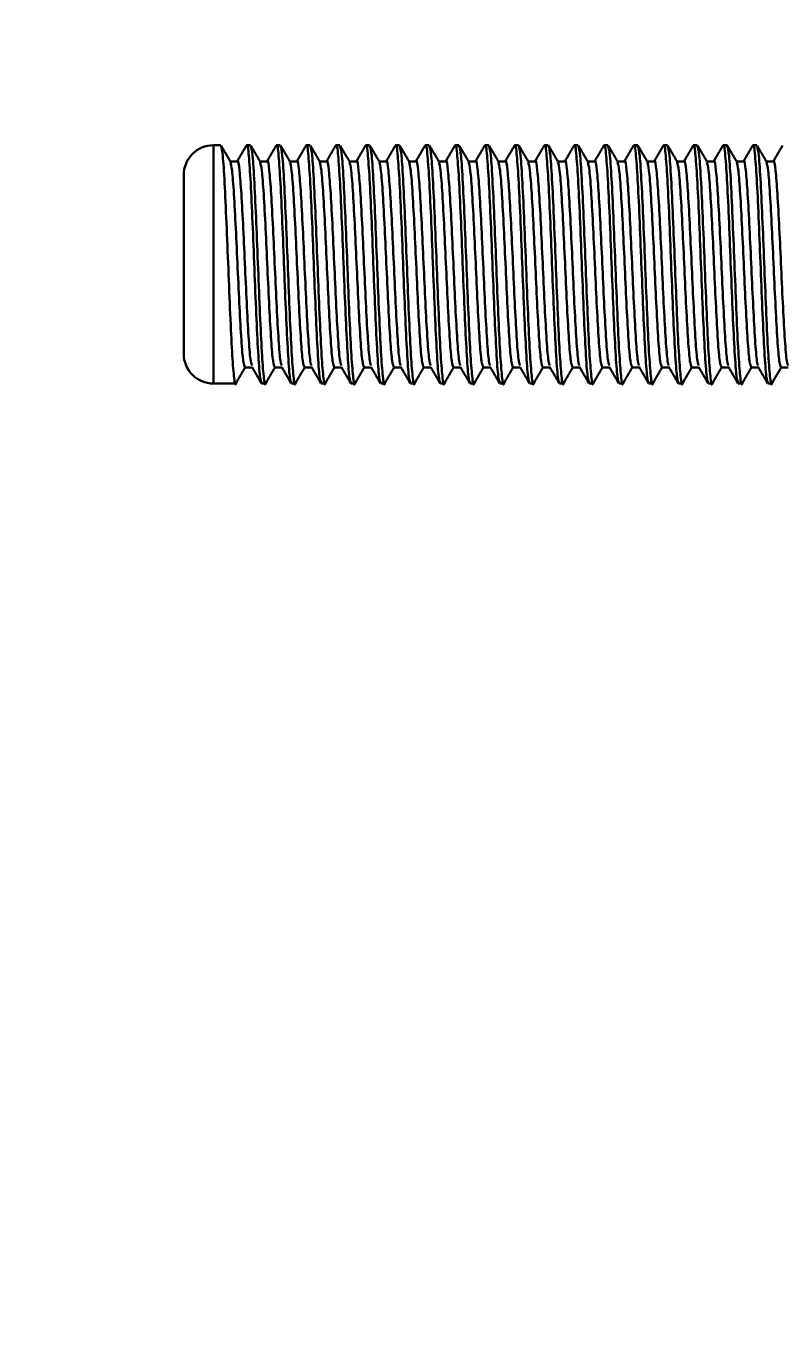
# Model space of a CAD drawing. Header units: millimetres. Extents: x -473 to 6267, y 319 to 3284.
# Drawn here: x 430.68 to 443.37, y 2684.91 to 2706.98 of the extents above; entities that cross this region are included whole.
import ezdxf
from ezdxf import colors
from ezdxf.entities.mleader import LeaderData, LeaderLine
from ezdxf.math import Vec2, Vec3

# ---------------------------------------------------------------- set-up
doc = ezdxf.new("R2010")
doc.units = ezdxf.units.MM
doc.layers.add('3mm', color=7, linetype='Continuous', lineweight=30)

msp = doc.modelspace()

# ---------------------------------------------------------------- linework, layer by layer
at = {"layer": '3mm', "lineweight": 30}
for p, q in [((433.94, 2704.983), (433.818, 2704.983)), ((433.818, 2704.983), (433.818, 2700.983)), ((434.44, 2704.983), (434.377, 2704.983)), ((434.94, 2704.983), (434.877, 2704.983)), ((435.44, 2704.983), (435.377, 2704.983)), ((435.94, 2704.983), (435.877, 2704.983)), ((436.44, 2704.983), (436.377, 2704.983)), ((436.94, 2704.983), (436.877, 2704.983)), ((437.44, 2704.983), (437.377, 2704.983)), ((437.94, 2704.983), (437.877, 2704.983)), ((438.44, 2704.983), (438.377, 2704.983)), ((438.94, 2704.983), (438.877, 2704.983)), ((439.44, 2704.983), (439.377, 2704.983)), ((439.94, 2704.983), (439.877, 2704.983)), ((440.44, 2704.983), (440.377, 2704.983)), ((440.94, 2704.983), (440.877, 2704.983)), ((441.44, 2704.983), (441.377, 2704.983)), ((441.94, 2704.983), (441.877, 2704.983)), ((442.44, 2704.983), (442.377, 2704.983)), ((442.94, 2704.983), (442.877, 2704.983)), ((434.221, 2704.712), (434.099, 2704.712)), ((434.721, 2704.712), (434.599, 2704.712)), ((435.221, 2704.712), (435.099, 2704.712)), ((435.721, 2704.712), (435.599, 2704.712)), ((436.221, 2704.712), (436.099, 2704.712)), ((436.721, 2704.712), (436.599, 2704.712)), ((437.221, 2704.712), (437.099, 2704.712)), ((437.721, 2704.712), (437.599, 2704.712)), ((438.221, 2704.712), (438.099, 2704.712)), ((438.721, 2704.712), (438.599, 2704.712)), ((439.221, 2704.712), (439.099, 2704.712)), ((439.721, 2704.712), (439.599, 2704.712)), ((440.221, 2704.712), (440.099, 2704.712)), ((440.721, 2704.712), (440.599, 2704.712)), ((441.221, 2704.712), (441.099, 2704.712)), ((441.721, 2704.712), (441.599, 2704.712)), ((442.221, 2704.712), (442.099, 2704.712)), ((442.721, 2704.712), (442.599, 2704.712)), ((443.221, 2704.712), (443.099, 2704.712)), ((433.318, 2702.93), (433.318, 2704.483)), ((433.318, 2701.483), (433.318, 2702.93)), ((434.346, 2701.254), (434.468, 2701.254)), ((434.846, 2701.254), (434.968, 2701.254)), ((435.346, 2701.254), (435.468, 2701.254)), ((435.846, 2701.254), (435.968, 2701.254)), ((436.346, 2701.254), (436.468, 2701.254)), ((436.846, 2701.254), (436.968, 2701.254)), ((437.346, 2701.254), (437.468, 2701.254)), ((437.846, 2701.254), (437.968, 2701.254)), ((438.346, 2701.254), (438.468, 2701.254)), ((438.846, 2701.254), (438.968, 2701.254)), ((439.346, 2701.254), (439.468, 2701.254)), ((439.846, 2701.254), (439.968, 2701.254)), ((440.346, 2701.254), (440.468, 2701.254)), ((440.846, 2701.254), (440.968, 2701.254)), ((441.346, 2701.254), (441.468, 2701.254)), ((441.846, 2701.254), (441.968, 2701.254)), ((442.346, 2701.254), (442.468, 2701.254)), ((442.846, 2701.254), (442.968, 2701.254)), ((443.346, 2701.254), (443.468, 2701.254)), ((433.818, 2700.983), (434.19, 2700.983)), ((434.627, 2700.983), (434.69, 2700.983)), ((435.127, 2700.983), (435.19, 2700.983)), ((435.627, 2700.983), (435.69, 2700.983)), ((436.127, 2700.983), (436.19, 2700.983)), ((436.627, 2700.983), (436.69, 2700.983)), ((437.127, 2700.983), (437.19, 2700.983)), ((437.627, 2700.983), (437.69, 2700.983)), ((438.127, 2700.983), (438.19, 2700.983)), ((438.627, 2700.983), (438.69, 2700.983)), ((439.127, 2700.983), (439.19, 2700.983)), ((439.627, 2700.983), (439.69, 2700.983)), ((440.127, 2700.983), (440.19, 2700.983)), ((440.627, 2700.983), (440.69, 2700.983)), ((441.127, 2700.983), (441.19, 2700.983)), ((441.627, 2700.983), (441.69, 2700.983)), ((442.127, 2700.983), (442.19, 2700.983)), ((442.627, 2700.983), (442.69, 2700.983)), ((443.127, 2700.983), (443.19, 2700.983))]:
    msp.add_line(p, q, dxfattribs=at)
for centre, start, end in [((433.818, 2704.483), 90, 180), ((433.818, 2701.483), 180, 270)]:
    msp.add_arc(centre, 0.5, start, end, dxfattribs=at)
for points, knots in [([(434.102, 2704.708), (434.076, 2704.753), (434.023, 2704.843), (433.971, 2704.934), (433.945, 2704.979)], [0, 0, 0, 0, 0.499935, 1, 1, 1, 1]), ([(433.945, 2704.968), (433.955, 2704.931), (433.975, 2704.854), (434.005, 2704.377), (434.036, 2703.702), (434.068, 2702.909), (434.099, 2702.132), (434.13, 2701.476), (434.161, 2701.081), (434.183, 2700.925), (434.194, 2700.993), (434.195, 2700.998)], [0, 0, 0, 0, 0.1153499, 0.2403499, 0.3653499, 0.4903499, 0.6153499, 0.7403499, 0.8653499, 0.9903499, 1, 1, 1, 1]), ([(434.372, 2704.979), (434.346, 2704.934), (434.294, 2704.843), (434.241, 2704.753), (434.215, 2704.707)], [0, 0, 0, 0, 0.500068, 1, 1, 1, 1]), ([(434.377, 2704.971), (434.378, 2704.975), (434.39, 2705.024), (434.411, 2704.83), (434.443, 2704.387), (434.474, 2703.699), (434.505, 2702.911), (434.536, 2702.129), (434.568, 2701.486), (434.598, 2701.057), (434.618, 2701.015), (434.627, 2700.996)], [0, 0, 0, 0, 0.011247, 0.136247, 0.261247, 0.386247, 0.511247, 0.636247, 0.761247, 0.886247, 1, 1, 1, 1]), ([(434.602, 2704.708), (434.576, 2704.753), (434.523, 2704.843), (434.471, 2704.934), (434.445, 2704.979)], [0, 0, 0, 0, 0.499935, 1, 1, 1, 1]), ([(434.445, 2704.968), (434.455, 2704.931), (434.475, 2704.854), (434.505, 2704.377), (434.536, 2703.702), (434.568, 2702.909), (434.599, 2702.132), (434.63, 2701.476), (434.661, 2701.081), (434.683, 2700.925), (434.694, 2700.993), (434.695, 2700.998)], [0, 0, 0, 0, 0.1153499, 0.2403499, 0.3653499, 0.4903499, 0.6153499, 0.7403499, 0.8653499, 0.9903499, 1, 1, 1, 1]), ([(434.872, 2704.979), (434.846, 2704.934), (434.794, 2704.843), (434.741, 2704.753), (434.715, 2704.707)], [0, 0, 0, 0, 0.500068, 1, 1, 1, 1]), ([(434.877, 2704.971), (434.878, 2704.975), (434.89, 2705.024), (434.911, 2704.83), (434.943, 2704.387), (434.974, 2703.699), (435.005, 2702.911), (435.036, 2702.129), (435.068, 2701.486), (435.098, 2701.057), (435.118, 2701.015), (435.127, 2700.996)], [0, 0, 0, 0, 0.011247, 0.136247, 0.261247, 0.386247, 0.511247, 0.636247, 0.761247, 0.886247, 1, 1, 1, 1]), ([(435.102, 2704.708), (435.076, 2704.753), (435.023, 2704.843), (434.971, 2704.934), (434.945, 2704.979)], [0, 0, 0, 0, 0.499935, 1, 1, 1, 1]), ([(434.945, 2704.968), (434.955, 2704.931), (434.975, 2704.854), (435.005, 2704.377), (435.036, 2703.702), (435.068, 2702.909), (435.099, 2702.132), (435.13, 2701.476), (435.161, 2701.081), (435.183, 2700.925), (435.194, 2700.993), (435.195, 2700.998)], [0, 0, 0, 0, 0.11535, 0.24035, 0.36535, 0.49035, 0.61535, 0.74035, 0.86535, 0.99035, 1, 1, 1, 1]), ([(435.372, 2704.979), (435.346, 2704.934), (435.294, 2704.843), (435.241, 2704.753), (435.215, 2704.707)], [0, 0, 0, 0, 0.500068, 1, 1, 1, 1]), ([(435.377, 2704.971), (435.378, 2704.975), (435.39, 2705.024), (435.411, 2704.83), (435.443, 2704.387), (435.474, 2703.699), (435.505, 2702.911), (435.536, 2702.129), (435.568, 2701.486), (435.598, 2701.057), (435.618, 2701.015), (435.627, 2700.996)], [0, 0, 0, 0, 0.011247, 0.136247, 0.261247, 0.386247, 0.511247, 0.636247, 0.761247, 0.886247, 1, 1, 1, 1]), ([(435.602, 2704.708), (435.576, 2704.753), (435.523, 2704.843), (435.471, 2704.934), (435.445, 2704.979)], [0, 0, 0, 0, 0.499935, 1, 1, 1, 1]), ([(435.445, 2704.968), (435.455, 2704.931), (435.475, 2704.854), (435.505, 2704.377), (435.536, 2703.702), (435.568, 2702.909), (435.599, 2702.132), (435.63, 2701.476), (435.661, 2701.081), (435.683, 2700.925), (435.694, 2700.993), (435.695, 2700.998)], [0, 0, 0, 0, 0.11535, 0.24035, 0.36535, 0.49035, 0.61535, 0.74035, 0.86535, 0.99035, 1, 1, 1, 1]), ([(435.872, 2704.979), (435.846, 2704.934), (435.794, 2704.843), (435.741, 2704.753), (435.715, 2704.707)], [0, 0, 0, 0, 0.500068, 1, 1, 1, 1]), ([(435.877, 2704.971), (435.878, 2704.975), (435.89, 2705.024), (435.911, 2704.83), (435.943, 2704.387), (435.974, 2703.699), (436.005, 2702.911), (436.036, 2702.129), (436.068, 2701.486), (436.098, 2701.057), (436.118, 2701.015), (436.127, 2700.996)], [0, 0, 0, 0, 0.011247, 0.136247, 0.261247, 0.386247, 0.511247, 0.636247, 0.761247, 0.886247, 1, 1, 1, 1]), ([(436.102, 2704.708), (436.076, 2704.753), (436.023, 2704.843), (435.971, 2704.934), (435.945, 2704.979)], [0, 0, 0, 0, 0.499935, 1, 1, 1, 1]), ([(435.945, 2704.968), (435.955, 2704.931), (435.975, 2704.854), (436.005, 2704.377), (436.036, 2703.702), (436.068, 2702.909), (436.099, 2702.132), (436.13, 2701.476), (436.161, 2701.081), (436.183, 2700.925), (436.194, 2700.993), (436.195, 2700.998)], [0, 0, 0, 0, 0.1153499, 0.2403499, 0.3653499, 0.4903499, 0.6153499, 0.7403499, 0.8653499, 0.9903499, 1, 1, 1, 1]), ([(436.372, 2704.979), (436.346, 2704.934), (436.294, 2704.843), (436.241, 2704.753), (436.215, 2704.707)], [0, 0, 0, 0, 0.500068, 1, 1, 1, 1]), ([(436.377, 2704.971), (436.378, 2704.975), (436.39, 2705.024), (436.411, 2704.83), (436.443, 2704.387), (436.474, 2703.699), (436.505, 2702.911), (436.536, 2702.129), (436.568, 2701.486), (436.598, 2701.057), (436.618, 2701.015), (436.627, 2700.996)], [0, 0, 0, 0, 0.011247, 0.136247, 0.261247, 0.386247, 0.511247, 0.636247, 0.761247, 0.886247, 1, 1, 1, 1]), ([(436.602, 2704.708), (436.576, 2704.753), (436.523, 2704.843), (436.471, 2704.934), (436.445, 2704.979)], [0, 0, 0, 0, 0.499935, 1, 1, 1, 1]), ([(436.445, 2704.968), (436.455, 2704.931), (436.475, 2704.854), (436.505, 2704.377), (436.536, 2703.702), (436.568, 2702.909), (436.599, 2702.132), (436.63, 2701.476), (436.661, 2701.081), (436.683, 2700.925), (436.694, 2700.993), (436.695, 2700.998)], [0, 0, 0, 0, 0.11535, 0.24035, 0.36535, 0.49035, 0.61535, 0.74035, 0.86535, 0.99035, 1, 1, 1, 1]), ([(436.872, 2704.979), (436.846, 2704.934), (436.794, 2704.843), (436.741, 2704.753), (436.715, 2704.707)], [0, 0, 0, 0, 0.500068, 1, 1, 1, 1]), ([(436.877, 2704.971), (436.878, 2704.975), (436.89, 2705.024), (436.911, 2704.83), (436.943, 2704.387), (436.974, 2703.699), (437.005, 2702.911), (437.036, 2702.129), (437.068, 2701.486), (437.098, 2701.057), (437.118, 2701.015), (437.127, 2700.996)], [0, 0, 0, 0, 0.011247, 0.136247, 0.261247, 0.386247, 0.511247, 0.636247, 0.761247, 0.886247, 1, 1, 1, 1]), ([(437.102, 2704.708), (437.076, 2704.753), (437.023, 2704.843), (436.971, 2704.934), (436.945, 2704.979)], [0, 0, 0, 0, 0.499935, 1, 1, 1, 1]), ([(436.945, 2704.968), (436.955, 2704.931), (436.975, 2704.854), (437.005, 2704.377), (437.036, 2703.702), (437.068, 2702.909), (437.099, 2702.132), (437.13, 2701.476), (437.161, 2701.081), (437.183, 2700.925), (437.194, 2700.993), (437.195, 2700.998)], [0, 0, 0, 0, 0.1153499, 0.2403499, 0.3653499, 0.4903499, 0.6153499, 0.7403499, 0.8653499, 0.9903499, 1, 1, 1, 1]), ([(437.372, 2704.979), (437.346, 2704.934), (437.294, 2704.843), (437.241, 2704.753), (437.215, 2704.707)], [0, 0, 0, 0, 0.500068, 1, 1, 1, 1]), ([(437.377, 2704.971), (437.378, 2704.975), (437.39, 2705.024), (437.411, 2704.83), (437.443, 2704.387), (437.474, 2703.699), (437.505, 2702.911), (437.536, 2702.129), (437.568, 2701.486), (437.598, 2701.057), (437.618, 2701.015), (437.627, 2700.996)], [0, 0, 0, 0, 0.011247, 0.136247, 0.261247, 0.386247, 0.511247, 0.636247, 0.761247, 0.886247, 1, 1, 1, 1]), ([(437.602, 2704.708), (437.576, 2704.753), (437.523, 2704.843), (437.471, 2704.934), (437.445, 2704.979)], [0, 0, 0, 0, 0.499935, 1, 1, 1, 1]), ([(437.445, 2704.968), (437.455, 2704.931), (437.475, 2704.854), (437.505, 2704.377), (437.536, 2703.702), (437.568, 2702.909), (437.599, 2702.132), (437.63, 2701.476), (437.661, 2701.081), (437.683, 2700.925), (437.694, 2700.993), (437.695, 2700.998)], [0, 0, 0, 0, 0.1153499, 0.2403499, 0.3653499, 0.4903499, 0.6153499, 0.7403499, 0.8653499, 0.9903499, 1, 1, 1, 1]), ([(437.872, 2704.979), (437.846, 2704.934), (437.794, 2704.843), (437.741, 2704.753), (437.715, 2704.707)], [0, 0, 0, 0, 0.500068, 1, 1, 1, 1]), ([(437.877, 2704.971), (437.878, 2704.975), (437.89, 2705.024), (437.911, 2704.83), (437.943, 2704.387), (437.974, 2703.699), (438.005, 2702.911), (438.036, 2702.129), (438.068, 2701.486), (438.098, 2701.057), (438.118, 2701.015), (438.127, 2700.996)], [0, 0, 0, 0, 0.011247, 0.136247, 0.261247, 0.386247, 0.511247, 0.636247, 0.761247, 0.886247, 1, 1, 1, 1]), ([(438.102, 2704.708), (438.076, 2704.753), (438.023, 2704.843), (437.971, 2704.934), (437.945, 2704.979)], [0, 0, 0, 0, 0.499935, 1, 1, 1, 1]), ([(437.945, 2704.968), (437.955, 2704.931), (437.975, 2704.854), (438.005, 2704.377), (438.036, 2703.702), (438.068, 2702.909), (438.099, 2702.132), (438.13, 2701.476), (438.161, 2701.081), (438.183, 2700.925), (438.194, 2700.993), (438.195, 2700.998)], [0, 0, 0, 0, 0.11535, 0.24035, 0.36535, 0.49035, 0.61535, 0.74035, 0.86535, 0.99035, 1, 1, 1, 1]), ([(438.372, 2704.979), (438.346, 2704.934), (438.294, 2704.843), (438.241, 2704.753), (438.215, 2704.707)], [0, 0, 0, 0, 0.500068, 1, 1, 1, 1]), ([(438.377, 2704.971), (438.378, 2704.975), (438.39, 2705.024), (438.411, 2704.83), (438.443, 2704.387), (438.474, 2703.699), (438.505, 2702.911), (438.536, 2702.129), (438.568, 2701.486), (438.598, 2701.057), (438.618, 2701.015), (438.627, 2700.996)], [0, 0, 0, 0, 0.011247, 0.136247, 0.261247, 0.386247, 0.511247, 0.636247, 0.761247, 0.886247, 1, 1, 1, 1]), ([(438.602, 2704.708), (438.576, 2704.753), (438.523, 2704.843), (438.471, 2704.934), (438.445, 2704.979)], [0, 0, 0, 0, 0.4999345, 1, 1, 1, 1]), ([(438.445, 2704.968), (438.455, 2704.931), (438.475, 2704.854), (438.505, 2704.377), (438.536, 2703.702), (438.568, 2702.909), (438.599, 2702.132), (438.63, 2701.476), (438.661, 2701.081), (438.683, 2700.925), (438.694, 2700.993), (438.695, 2700.998)], [0, 0, 0, 0, 0.11535, 0.24035, 0.36535, 0.49035, 0.61535, 0.74035, 0.86535, 0.99035, 1, 1, 1, 1]), ([(438.872, 2704.979), (438.846, 2704.934), (438.794, 2704.843), (438.741, 2704.753), (438.715, 2704.707)], [0, 0, 0, 0, 0.500068, 1, 1, 1, 1]), ([(438.877, 2704.971), (438.878, 2704.975), (438.89, 2705.024), (438.911, 2704.83), (438.943, 2704.387), (438.974, 2703.699), (439.005, 2702.911), (439.036, 2702.129), (439.068, 2701.486), (439.098, 2701.057), (439.118, 2701.015), (439.127, 2700.996)], [0, 0, 0, 0, 0.011247, 0.136247, 0.261247, 0.386247, 0.511247, 0.636247, 0.761247, 0.886247, 1, 1, 1, 1]), ([(439.102, 2704.708), (439.076, 2704.753), (439.023, 2704.843), (438.971, 2704.934), (438.945, 2704.979)], [0, 0, 0, 0, 0.4999345, 1, 1, 1, 1]), ([(438.945, 2704.968), (438.955, 2704.931), (438.975, 2704.854), (439.005, 2704.377), (439.036, 2703.702), (439.068, 2702.909), (439.099, 2702.132), (439.13, 2701.476), (439.161, 2701.081), (439.183, 2700.925), (439.194, 2700.993), (439.195, 2700.998)], [0, 0, 0, 0, 0.11535, 0.24035, 0.36535, 0.49035, 0.61535, 0.74035, 0.86535, 0.99035, 1, 1, 1, 1]), ([(439.372, 2704.979), (439.346, 2704.934), (439.294, 2704.843), (439.241, 2704.753), (439.215, 2704.707)], [0, 0, 0, 0, 0.500068, 1, 1, 1, 1]), ([(439.377, 2704.971), (439.378, 2704.975), (439.39, 2705.024), (439.411, 2704.83), (439.443, 2704.387), (439.474, 2703.699), (439.505, 2702.911), (439.536, 2702.129), (439.568, 2701.486), (439.598, 2701.057), (439.618, 2701.015), (439.627, 2700.996)], [0, 0, 0, 0, 0.011247, 0.136247, 0.261247, 0.386247, 0.511247, 0.636247, 0.761247, 0.886247, 1, 1, 1, 1]), ([(439.602, 2704.708), (439.576, 2704.753), (439.523, 2704.843), (439.471, 2704.934), (439.445, 2704.979)], [0, 0, 0, 0, 0.4999345, 1, 1, 1, 1]), ([(439.445, 2704.968), (439.455, 2704.931), (439.475, 2704.854), (439.505, 2704.377), (439.536, 2703.702), (439.568, 2702.909), (439.599, 2702.132), (439.63, 2701.476), (439.661, 2701.081), (439.683, 2700.925), (439.694, 2700.993), (439.695, 2700.998)], [0, 0, 0, 0, 0.1153499, 0.2403499, 0.3653499, 0.4903499, 0.6153499, 0.7403499, 0.8653499, 0.9903499, 1, 1, 1, 1]), ([(439.872, 2704.979), (439.846, 2704.934), (439.794, 2704.843), (439.741, 2704.753), (439.715, 2704.707)], [0, 0, 0, 0, 0.500068, 1, 1, 1, 1]), ([(439.877, 2704.971), (439.878, 2704.975), (439.89, 2705.024), (439.911, 2704.83), (439.943, 2704.387), (439.974, 2703.699), (440.005, 2702.911), (440.036, 2702.129), (440.068, 2701.486), (440.098, 2701.057), (440.118, 2701.015), (440.127, 2700.996)], [0, 0, 0, 0, 0.011247, 0.136247, 0.261247, 0.386247, 0.511247, 0.636247, 0.761247, 0.886247, 1, 1, 1, 1]), ([(440.102, 2704.708), (440.076, 2704.753), (440.023, 2704.843), (439.971, 2704.934), (439.945, 2704.979)], [0, 0, 0, 0, 0.499935, 1, 1, 1, 1]), ([(439.945, 2704.968), (439.955, 2704.931), (439.975, 2704.854), (440.005, 2704.377), (440.036, 2703.702), (440.068, 2702.909), (440.099, 2702.132), (440.13, 2701.476), (440.161, 2701.081), (440.183, 2700.925), (440.194, 2700.993), (440.195, 2700.998)], [0, 0, 0, 0, 0.11535, 0.24035, 0.36535, 0.49035, 0.61535, 0.74035, 0.86535, 0.99035, 1, 1, 1, 1]), ([(440.372, 2704.979), (440.346, 2704.934), (440.294, 2704.843), (440.241, 2704.753), (440.215, 2704.707)], [0, 0, 0, 0, 0.500068, 1, 1, 1, 1]), ([(440.377, 2704.971), (440.378, 2704.975), (440.39, 2705.024), (440.411, 2704.83), (440.443, 2704.387), (440.474, 2703.699), (440.505, 2702.911), (440.536, 2702.129), (440.568, 2701.486), (440.598, 2701.057), (440.618, 2701.015), (440.627, 2700.996)], [0, 0, 0, 0, 0.011247, 0.136247, 0.261247, 0.386247, 0.511247, 0.636247, 0.761247, 0.886247, 1, 1, 1, 1]), ([(440.602, 2704.708), (440.576, 2704.753), (440.523, 2704.843), (440.471, 2704.934), (440.445, 2704.979)], [0, 0, 0, 0, 0.4999345, 1, 1, 1, 1]), ([(440.445, 2704.968), (440.455, 2704.931), (440.475, 2704.854), (440.505, 2704.377), (440.536, 2703.702), (440.568, 2702.909), (440.599, 2702.132), (440.63, 2701.476), (440.661, 2701.081), (440.683, 2700.925), (440.694, 2700.993), (440.695, 2700.998)], [0, 0, 0, 0, 0.11535, 0.24035, 0.36535, 0.49035, 0.61535, 0.74035, 0.86535, 0.99035, 1, 1, 1, 1]), ([(440.872, 2704.979), (440.846, 2704.934), (440.794, 2704.843), (440.741, 2704.753), (440.715, 2704.707)], [0, 0, 0, 0, 0.500068, 1, 1, 1, 1]), ([(440.877, 2704.971), (440.878, 2704.975), (440.89, 2705.024), (440.911, 2704.83), (440.943, 2704.387), (440.974, 2703.699), (441.005, 2702.911), (441.036, 2702.129), (441.068, 2701.486), (441.098, 2701.057), (441.118, 2701.015), (441.127, 2700.996)], [0, 0, 0, 0, 0.011247, 0.136247, 0.261247, 0.386247, 0.511247, 0.636247, 0.761247, 0.886247, 1, 1, 1, 1]), ([(441.102, 2704.708), (441.076, 2704.753), (441.023, 2704.843), (440.971, 2704.934), (440.945, 2704.979)], [0, 0, 0, 0, 0.499935, 1, 1, 1, 1]), ([(440.945, 2704.968), (440.955, 2704.931), (440.975, 2704.854), (441.005, 2704.377), (441.036, 2703.702), (441.068, 2702.909), (441.099, 2702.132), (441.13, 2701.476), (441.161, 2701.081), (441.183, 2700.925), (441.194, 2700.993), (441.195, 2700.998)], [0, 0, 0, 0, 0.11535, 0.24035, 0.36535, 0.49035, 0.61535, 0.74035, 0.86535, 0.99035, 1, 1, 1, 1]), ([(441.372, 2704.979), (441.346, 2704.934), (441.294, 2704.843), (441.241, 2704.753), (441.215, 2704.707)], [0, 0, 0, 0, 0.500068, 1, 1, 1, 1]), ([(441.377, 2704.971), (441.378, 2704.975), (441.39, 2705.024), (441.411, 2704.83), (441.443, 2704.387), (441.474, 2703.699), (441.505, 2702.911), (441.536, 2702.129), (441.568, 2701.486), (441.598, 2701.057), (441.618, 2701.015), (441.627, 2700.996)], [0, 0, 0, 0, 0.011247, 0.136247, 0.261247, 0.386247, 0.511247, 0.636247, 0.761247, 0.886247, 1, 1, 1, 1]), ([(441.602, 2704.708), (441.576, 2704.753), (441.523, 2704.843), (441.471, 2704.934), (441.445, 2704.979)], [0, 0, 0, 0, 0.499935, 1, 1, 1, 1]), ([(441.445, 2704.968), (441.455, 2704.931), (441.475, 2704.854), (441.505, 2704.377), (441.536, 2703.702), (441.568, 2702.909), (441.599, 2702.132), (441.63, 2701.476), (441.661, 2701.081), (441.683, 2700.925), (441.694, 2700.993), (441.695, 2700.998)], [0, 0, 0, 0, 0.11535, 0.24035, 0.36535, 0.49035, 0.61535, 0.74035, 0.86535, 0.99035, 1, 1, 1, 1]), ([(441.872, 2704.979), (441.846, 2704.934), (441.794, 2704.843), (441.741, 2704.753), (441.715, 2704.707)], [0, 0, 0, 0, 0.500068, 1, 1, 1, 1]), ([(441.877, 2704.971), (441.878, 2704.975), (441.89, 2705.024), (441.911, 2704.83), (441.943, 2704.387), (441.974, 2703.699), (442.005, 2702.911), (442.036, 2702.129), (442.068, 2701.486), (442.098, 2701.057), (442.118, 2701.015), (442.127, 2700.996)], [0, 0, 0, 0, 0.011247, 0.136247, 0.261247, 0.386247, 0.511247, 0.636247, 0.761247, 0.886247, 1, 1, 1, 1]), ([(442.102, 2704.708), (442.076, 2704.753), (442.023, 2704.843), (441.971, 2704.934), (441.945, 2704.979)], [0, 0, 0, 0, 0.499935, 1, 1, 1, 1]), ([(441.945, 2704.968), (441.955, 2704.931), (441.975, 2704.854), (442.005, 2704.377), (442.036, 2703.702), (442.068, 2702.909), (442.099, 2702.132), (442.13, 2701.476), (442.161, 2701.081), (442.183, 2700.925), (442.194, 2700.993), (442.195, 2700.998)], [0, 0, 0, 0, 0.11535, 0.24035, 0.36535, 0.49035, 0.61535, 0.74035, 0.86535, 0.99035, 1, 1, 1, 1]), ([(442.372, 2704.979), (442.346, 2704.934), (442.294, 2704.843), (442.241, 2704.753), (442.215, 2704.707)], [0, 0, 0, 0, 0.500068, 1, 1, 1, 1]), ([(442.377, 2704.971), (442.378, 2704.975), (442.39, 2705.024), (442.411, 2704.83), (442.443, 2704.387), (442.474, 2703.699), (442.505, 2702.911), (442.536, 2702.129), (442.568, 2701.486), (442.598, 2701.057), (442.618, 2701.015), (442.627, 2700.996)], [0, 0, 0, 0, 0.011247, 0.136247, 0.261247, 0.386247, 0.511247, 0.636247, 0.761247, 0.886247, 1, 1, 1, 1]), ([(442.602, 2704.708), (442.576, 2704.753), (442.523, 2704.843), (442.471, 2704.934), (442.445, 2704.979)], [0, 0, 0, 0, 0.4999345, 1, 1, 1, 1]), ([(442.445, 2704.968), (442.455, 2704.931), (442.475, 2704.854), (442.505, 2704.377), (442.536, 2703.702), (442.568, 2702.909), (442.599, 2702.132), (442.63, 2701.476), (442.661, 2701.081), (442.683, 2700.925), (442.694, 2700.993), (442.695, 2700.998)], [0, 0, 0, 0, 0.11535, 0.24035, 0.36535, 0.49035, 0.61535, 0.74035, 0.86535, 0.99035, 1, 1, 1, 1]), ([(442.872, 2704.979), (442.846, 2704.934), (442.794, 2704.843), (442.741, 2704.753), (442.715, 2704.707)], [0, 0, 0, 0, 0.500068, 1, 1, 1, 1]), ([(442.877, 2704.971), (442.878, 2704.975), (442.89, 2705.024), (442.911, 2704.83), (442.943, 2704.387), (442.974, 2703.699), (443.005, 2702.911), (443.036, 2702.129), (443.068, 2701.486), (443.098, 2701.057), (443.118, 2701.015), (443.127, 2700.996)], [0, 0, 0, 0, 0.011247, 0.136247, 0.261247, 0.386247, 0.511247, 0.636247, 0.761247, 0.886247, 1, 1, 1, 1]), ([(443.102, 2704.708), (443.076, 2704.753), (443.023, 2704.843), (442.971, 2704.934), (442.945, 2704.979)], [0, 0, 0, 0, 0.4999345, 1, 1, 1, 1]), ([(442.945, 2704.968), (442.955, 2704.931), (442.975, 2704.854), (443.005, 2704.377), (443.036, 2703.702), (443.068, 2702.909), (443.099, 2702.132), (443.13, 2701.476), (443.161, 2701.081), (443.183, 2700.925), (443.194, 2700.993), (443.195, 2700.998)], [0, 0, 0, 0, 0.11535, 0.24035, 0.36535, 0.49035, 0.61535, 0.74035, 0.86535, 0.99035, 1, 1, 1, 1]), ([(443.372, 2704.979), (443.346, 2704.934), (443.294, 2704.843), (443.241, 2704.753), (443.215, 2704.707)], [0, 0, 0, 0, 0.500068, 1, 1, 1, 1]), ([(434.102, 2704.698), (434.111, 2704.666), (434.131, 2704.599), (434.161, 2704.188), (434.193, 2703.604), (434.224, 2702.92), (434.255, 2702.245), (434.286, 2701.688), (434.317, 2701.317), (434.337, 2701.281), (434.346, 2701.264)], [0, 0, 0, 0, 0.116588, 0.244375, 0.372161, 0.499948, 0.627734, 0.755521, 0.883307, 1, 1, 1, 1]), ([(434.221, 2704.702), (434.222, 2704.705), (434.233, 2704.748), (434.255, 2704.58), (434.286, 2704.197), (434.318, 2703.602), (434.349, 2702.921), (434.38, 2702.244), (434.411, 2701.69), (434.44, 2701.335), (434.458, 2701.3), (434.465, 2701.285)], [0, 0, 0, 0, 0.011387, 0.139385, 0.267382, 0.39538, 0.523377, 0.651375, 0.779373, 0.90737, 1, 1, 1, 1]), ([(434.602, 2704.698), (434.611, 2704.666), (434.631, 2704.599), (434.661, 2704.188), (434.693, 2703.604), (434.724, 2702.92), (434.755, 2702.245), (434.786, 2701.688), (434.817, 2701.317), (434.837, 2701.281), (434.846, 2701.264)], [0, 0, 0, 0, 0.116588, 0.244375, 0.372161, 0.499948, 0.627734, 0.755521, 0.883307, 1, 1, 1, 1]), ([(434.721, 2704.702), (434.722, 2704.705), (434.733, 2704.748), (434.755, 2704.58), (434.786, 2704.197), (434.818, 2703.602), (434.849, 2702.921), (434.88, 2702.244), (434.911, 2701.69), (434.94, 2701.335), (434.958, 2701.3), (434.965, 2701.285)], [0, 0, 0, 0, 0.011387, 0.139385, 0.267382, 0.39538, 0.523377, 0.651375, 0.779373, 0.90737, 1, 1, 1, 1]), ([(435.102, 2704.698), (435.111, 2704.666), (435.131, 2704.599), (435.161, 2704.188), (435.193, 2703.604), (435.224, 2702.92), (435.255, 2702.245), (435.286, 2701.688), (435.317, 2701.317), (435.337, 2701.281), (435.346, 2701.264)], [0, 0, 0, 0, 0.116588, 0.244375, 0.372161, 0.499948, 0.627734, 0.755521, 0.883307, 1, 1, 1, 1]), ([(435.221, 2704.702), (435.222, 2704.705), (435.233, 2704.748), (435.255, 2704.58), (435.286, 2704.197), (435.318, 2703.602), (435.349, 2702.921), (435.38, 2702.244), (435.411, 2701.69), (435.44, 2701.335), (435.458, 2701.3), (435.465, 2701.285)], [0, 0, 0, 0, 0.011387, 0.1393846, 0.2673822, 0.3953798, 0.5233774, 0.651375, 0.7793726, 0.9073702, 1, 1, 1, 1]), ([(435.602, 2704.698), (435.611, 2704.666), (435.631, 2704.599), (435.661, 2704.188), (435.693, 2703.604), (435.724, 2702.92), (435.755, 2702.245), (435.786, 2701.688), (435.817, 2701.317), (435.837, 2701.281), (435.846, 2701.264)], [0, 0, 0, 0, 0.116588, 0.244375, 0.372161, 0.499948, 0.627734, 0.755521, 0.883307, 1, 1, 1, 1]), ([(435.721, 2704.702), (435.722, 2704.705), (435.733, 2704.748), (435.755, 2704.58), (435.786, 2704.197), (435.818, 2703.602), (435.849, 2702.921), (435.88, 2702.244), (435.911, 2701.69), (435.94, 2701.335), (435.958, 2701.3), (435.965, 2701.285)], [0, 0, 0, 0, 0.011387, 0.139385, 0.267382, 0.39538, 0.523377, 0.651375, 0.779373, 0.90737, 1, 1, 1, 1]), ([(436.102, 2704.698), (436.111, 2704.666), (436.131, 2704.599), (436.161, 2704.188), (436.193, 2703.604), (436.224, 2702.92), (436.255, 2702.245), (436.286, 2701.688), (436.317, 2701.317), (436.337, 2701.281), (436.346, 2701.264)], [0, 0, 0, 0, 0.116588, 0.244375, 0.372161, 0.499948, 0.627734, 0.755521, 0.883307, 1, 1, 1, 1]), ([(436.221, 2704.702), (436.222, 2704.705), (436.233, 2704.748), (436.255, 2704.58), (436.286, 2704.197), (436.318, 2703.602), (436.349, 2702.921), (436.38, 2702.244), (436.411, 2701.69), (436.44, 2701.335), (436.458, 2701.3), (436.465, 2701.285)], [0, 0, 0, 0, 0.011387, 0.1393846, 0.2673822, 0.3953798, 0.5233774, 0.651375, 0.7793726, 0.9073702, 1, 1, 1, 1]), ([(436.602, 2704.698), (436.611, 2704.666), (436.631, 2704.599), (436.661, 2704.188), (436.693, 2703.604), (436.724, 2702.92), (436.755, 2702.245), (436.786, 2701.688), (436.817, 2701.317), (436.837, 2701.281), (436.846, 2701.264)], [0, 0, 0, 0, 0.116588, 0.244375, 0.372161, 0.499948, 0.627734, 0.755521, 0.883307, 1, 1, 1, 1]), ([(436.721, 2704.702), (436.722, 2704.705), (436.733, 2704.748), (436.755, 2704.58), (436.786, 2704.197), (436.818, 2703.602), (436.849, 2702.921), (436.88, 2702.244), (436.911, 2701.69), (436.94, 2701.335), (436.958, 2701.3), (436.965, 2701.285)], [0, 0, 0, 0, 0.011387, 0.1393846, 0.2673822, 0.3953798, 0.5233774, 0.651375, 0.7793726, 0.9073702, 1, 1, 1, 1]), ([(437.102, 2704.698), (437.111, 2704.666), (437.131, 2704.599), (437.161, 2704.188), (437.193, 2703.604), (437.224, 2702.92), (437.255, 2702.245), (437.286, 2701.688), (437.317, 2701.317), (437.337, 2701.281), (437.346, 2701.264)], [0, 0, 0, 0, 0.116588, 0.244375, 0.372161, 0.499948, 0.627734, 0.755521, 0.883307, 1, 1, 1, 1]), ([(437.221, 2704.702), (437.222, 2704.705), (437.233, 2704.748), (437.255, 2704.58), (437.286, 2704.197), (437.318, 2703.602), (437.349, 2702.921), (437.38, 2702.244), (437.411, 2701.69), (437.44, 2701.335), (437.458, 2701.3), (437.465, 2701.285)], [0, 0, 0, 0, 0.011387, 0.139385, 0.267382, 0.39538, 0.523377, 0.651375, 0.779373, 0.90737, 1, 1, 1, 1]), ([(437.602, 2704.698), (437.611, 2704.666), (437.631, 2704.599), (437.661, 2704.188), (437.693, 2703.604), (437.724, 2702.92), (437.755, 2702.245), (437.786, 2701.688), (437.817, 2701.317), (437.837, 2701.281), (437.846, 2701.264)], [0, 0, 0, 0, 0.1165884, 0.2443749, 0.3721614, 0.4999479, 0.6277343, 0.7555208, 0.8833073, 1, 1, 1, 1]), ([(437.721, 2704.702), (437.722, 2704.705), (437.733, 2704.748), (437.755, 2704.58), (437.786, 2704.197), (437.818, 2703.602), (437.849, 2702.921), (437.88, 2702.244), (437.911, 2701.69), (437.94, 2701.335), (437.958, 2701.3), (437.965, 2701.285)], [0, 0, 0, 0, 0.011387, 0.139385, 0.267382, 0.39538, 0.523377, 0.651375, 0.779373, 0.90737, 1, 1, 1, 1]), ([(438.102, 2704.698), (438.111, 2704.666), (438.131, 2704.599), (438.161, 2704.188), (438.193, 2703.604), (438.224, 2702.92), (438.255, 2702.245), (438.286, 2701.688), (438.317, 2701.317), (438.337, 2701.281), (438.346, 2701.264)], [0, 0, 0, 0, 0.116588, 0.244375, 0.372161, 0.499948, 0.627734, 0.755521, 0.883307, 1, 1, 1, 1]), ([(438.221, 2704.702), (438.222, 2704.705), (438.233, 2704.748), (438.255, 2704.58), (438.286, 2704.197), (438.318, 2703.602), (438.349, 2702.921), (438.38, 2702.244), (438.411, 2701.69), (438.44, 2701.335), (438.458, 2701.3), (438.465, 2701.285)], [0, 0, 0, 0, 0.011387, 0.139385, 0.267382, 0.39538, 0.523377, 0.651375, 0.779373, 0.90737, 1, 1, 1, 1]), ([(438.602, 2704.698), (438.611, 2704.666), (438.631, 2704.599), (438.661, 2704.188), (438.693, 2703.604), (438.724, 2702.92), (438.755, 2702.245), (438.786, 2701.688), (438.817, 2701.317), (438.837, 2701.281), (438.846, 2701.264)], [0, 0, 0, 0, 0.116588, 0.244375, 0.372161, 0.499948, 0.627734, 0.755521, 0.883307, 1, 1, 1, 1]), ([(438.721, 2704.702), (438.722, 2704.705), (438.733, 2704.748), (438.755, 2704.58), (438.786, 2704.197), (438.818, 2703.602), (438.849, 2702.921), (438.88, 2702.244), (438.911, 2701.69), (438.94, 2701.335), (438.958, 2701.3), (438.965, 2701.285)], [0, 0, 0, 0, 0.011387, 0.139385, 0.267382, 0.39538, 0.523377, 0.651375, 0.779373, 0.90737, 1, 1, 1, 1]), ([(439.102, 2704.698), (439.111, 2704.666), (439.131, 2704.599), (439.161, 2704.188), (439.193, 2703.604), (439.224, 2702.92), (439.255, 2702.245), (439.286, 2701.688), (439.317, 2701.317), (439.337, 2701.281), (439.346, 2701.264)], [0, 0, 0, 0, 0.116588, 0.244375, 0.372161, 0.499948, 0.627734, 0.755521, 0.883307, 1, 1, 1, 1]), ([(439.221, 2704.702), (439.222, 2704.705), (439.233, 2704.748), (439.255, 2704.58), (439.286, 2704.197), (439.318, 2703.602), (439.349, 2702.921), (439.38, 2702.244), (439.411, 2701.69), (439.44, 2701.335), (439.458, 2701.3), (439.465, 2701.285)], [0, 0, 0, 0, 0.011387, 0.139385, 0.267382, 0.39538, 0.523377, 0.651375, 0.779373, 0.90737, 1, 1, 1, 1]), ([(439.602, 2704.698), (439.611, 2704.666), (439.631, 2704.599), (439.661, 2704.188), (439.693, 2703.604), (439.724, 2702.92), (439.755, 2702.245), (439.786, 2701.688), (439.817, 2701.317), (439.837, 2701.281), (439.846, 2701.264)], [0, 0, 0, 0, 0.116588, 0.244375, 0.372161, 0.499948, 0.627734, 0.755521, 0.883307, 1, 1, 1, 1]), ([(439.721, 2704.702), (439.722, 2704.705), (439.733, 2704.748), (439.755, 2704.58), (439.786, 2704.197), (439.818, 2703.602), (439.849, 2702.921), (439.88, 2702.244), (439.911, 2701.69), (439.94, 2701.335), (439.958, 2701.3), (439.965, 2701.285)], [0, 0, 0, 0, 0.011387, 0.139385, 0.267382, 0.39538, 0.523377, 0.651375, 0.779373, 0.90737, 1, 1, 1, 1]), ([(440.102, 2704.698), (440.111, 2704.666), (440.131, 2704.599), (440.161, 2704.188), (440.193, 2703.604), (440.224, 2702.92), (440.255, 2702.245), (440.286, 2701.688), (440.317, 2701.317), (440.337, 2701.281), (440.346, 2701.264)], [0, 0, 0, 0, 0.1165884, 0.2443749, 0.3721614, 0.4999479, 0.6277343, 0.7555208, 0.8833073, 1, 1, 1, 1]), ([(440.221, 2704.702), (440.222, 2704.705), (440.233, 2704.748), (440.255, 2704.58), (440.286, 2704.197), (440.318, 2703.602), (440.349, 2702.921), (440.38, 2702.244), (440.411, 2701.69), (440.44, 2701.335), (440.458, 2701.3), (440.465, 2701.285)], [0, 0, 0, 0, 0.011387, 0.139385, 0.267382, 0.39538, 0.523377, 0.651375, 0.779373, 0.90737, 1, 1, 1, 1]), ([(440.602, 2704.698), (440.611, 2704.666), (440.631, 2704.599), (440.661, 2704.188), (440.693, 2703.604), (440.724, 2702.92), (440.755, 2702.245), (440.786, 2701.688), (440.817, 2701.317), (440.837, 2701.281), (440.846, 2701.264)], [0, 0, 0, 0, 0.116588, 0.244375, 0.372161, 0.499948, 0.627734, 0.755521, 0.883307, 1, 1, 1, 1]), ([(440.721, 2704.702), (440.722, 2704.705), (440.733, 2704.748), (440.755, 2704.58), (440.786, 2704.197), (440.818, 2703.602), (440.849, 2702.921), (440.88, 2702.244), (440.911, 2701.69), (440.94, 2701.335), (440.958, 2701.3), (440.965, 2701.285)], [0, 0, 0, 0, 0.011387, 0.139385, 0.267382, 0.39538, 0.523377, 0.651375, 0.779373, 0.90737, 1, 1, 1, 1]), ([(441.102, 2704.698), (441.111, 2704.666), (441.131, 2704.599), (441.161, 2704.188), (441.193, 2703.604), (441.224, 2702.92), (441.255, 2702.245), (441.286, 2701.688), (441.317, 2701.317), (441.337, 2701.281), (441.346, 2701.264)], [0, 0, 0, 0, 0.116588, 0.244375, 0.372161, 0.499948, 0.627734, 0.755521, 0.883307, 1, 1, 1, 1]), ([(441.221, 2704.702), (441.222, 2704.705), (441.233, 2704.748), (441.255, 2704.58), (441.286, 2704.197), (441.318, 2703.602), (441.349, 2702.921), (441.38, 2702.244), (441.411, 2701.69), (441.44, 2701.335), (441.458, 2701.3), (441.465, 2701.285)], [0, 0, 0, 0, 0.011387, 0.139385, 0.267382, 0.39538, 0.523377, 0.651375, 0.779373, 0.90737, 1, 1, 1, 1]), ([(441.602, 2704.698), (441.611, 2704.666), (441.631, 2704.599), (441.661, 2704.188), (441.693, 2703.604), (441.724, 2702.92), (441.755, 2702.245), (441.786, 2701.688), (441.817, 2701.317), (441.837, 2701.281), (441.846, 2701.264)], [0, 0, 0, 0, 0.116588, 0.244375, 0.372161, 0.499948, 0.627734, 0.755521, 0.883307, 1, 1, 1, 1]), ([(441.721, 2704.702), (441.722, 2704.705), (441.733, 2704.748), (441.755, 2704.58), (441.786, 2704.197), (441.818, 2703.602), (441.849, 2702.921), (441.88, 2702.244), (441.911, 2701.69), (441.94, 2701.335), (441.958, 2701.3), (441.965, 2701.285)], [0, 0, 0, 0, 0.011387, 0.139385, 0.267382, 0.39538, 0.523377, 0.651375, 0.779373, 0.90737, 1, 1, 1, 1]), ([(442.102, 2704.698), (442.111, 2704.666), (442.131, 2704.599), (442.161, 2704.188), (442.193, 2703.604), (442.224, 2702.92), (442.255, 2702.245), (442.286, 2701.688), (442.317, 2701.317), (442.337, 2701.281), (442.346, 2701.264)], [0, 0, 0, 0, 0.116588, 0.244375, 0.372161, 0.499948, 0.627734, 0.755521, 0.883307, 1, 1, 1, 1]), ([(442.221, 2704.702), (442.222, 2704.705), (442.233, 2704.748), (442.255, 2704.58), (442.286, 2704.197), (442.318, 2703.602), (442.349, 2702.921), (442.38, 2702.244), (442.411, 2701.69), (442.44, 2701.335), (442.458, 2701.3), (442.465, 2701.285)], [0, 0, 0, 0, 0.011387, 0.139385, 0.267382, 0.39538, 0.523377, 0.651375, 0.779373, 0.90737, 1, 1, 1, 1]), ([(442.602, 2704.698), (442.611, 2704.666), (442.631, 2704.599), (442.661, 2704.188), (442.693, 2703.604), (442.724, 2702.92), (442.755, 2702.245), (442.786, 2701.688), (442.817, 2701.317), (442.837, 2701.281), (442.846, 2701.264)], [0, 0, 0, 0, 0.116588, 0.244375, 0.372161, 0.499948, 0.627734, 0.755521, 0.883307, 1, 1, 1, 1]), ([(442.721, 2704.702), (442.722, 2704.705), (442.733, 2704.748), (442.755, 2704.58), (442.786, 2704.197), (442.818, 2703.602), (442.849, 2702.921), (442.88, 2702.244), (442.911, 2701.69), (442.94, 2701.335), (442.958, 2701.3), (442.965, 2701.285)], [0, 0, 0, 0, 0.011387, 0.139385, 0.267382, 0.39538, 0.523377, 0.651375, 0.779373, 0.90737, 1, 1, 1, 1]), ([(443.102, 2704.698), (443.111, 2704.666), (443.131, 2704.599), (443.161, 2704.188), (443.193, 2703.604), (443.224, 2702.92), (443.255, 2702.245), (443.286, 2701.688), (443.317, 2701.317), (443.337, 2701.281), (443.346, 2701.264)], [0, 0, 0, 0, 0.116588, 0.244375, 0.372161, 0.499948, 0.627734, 0.755521, 0.883307, 1, 1, 1, 1]), ([(443.221, 2704.702), (443.222, 2704.705), (443.233, 2704.748), (443.255, 2704.58), (443.286, 2704.197), (443.318, 2703.602), (443.349, 2702.921), (443.38, 2702.244), (443.411, 2701.69), (443.44, 2701.335), (443.458, 2701.3), (443.465, 2701.285)], [0, 0, 0, 0, 0.011387, 0.139385, 0.267382, 0.39538, 0.523377, 0.651375, 0.779373, 0.90737, 1, 1, 1, 1]), ([(434.195, 2700.987), (434.221, 2701.033), (434.273, 2701.123), (434.326, 2701.213), (434.352, 2701.259)], [0, 0, 0, 0, 0.500065, 1, 1, 1, 1]), ([(434.465, 2701.259), (434.491, 2701.214), (434.544, 2701.123), (434.596, 2701.033), (434.622, 2700.987)], [0, 0, 0, 0, 0.499932, 1, 1, 1, 1]), ([(434.695, 2700.987), (434.721, 2701.033), (434.773, 2701.123), (434.826, 2701.213), (434.852, 2701.259)], [0, 0, 0, 0, 0.500065, 1, 1, 1, 1]), ([(434.965, 2701.259), (434.991, 2701.214), (435.044, 2701.123), (435.096, 2701.033), (435.122, 2700.987)], [0, 0, 0, 0, 0.499932, 1, 1, 1, 1]), ([(435.195, 2700.987), (435.221, 2701.033), (435.273, 2701.123), (435.326, 2701.213), (435.352, 2701.259)], [0, 0, 0, 0, 0.500065, 1, 1, 1, 1]), ([(435.465, 2701.259), (435.491, 2701.214), (435.544, 2701.123), (435.596, 2701.033), (435.622, 2700.987)], [0, 0, 0, 0, 0.499932, 1, 1, 1, 1]), ([(435.695, 2700.987), (435.721, 2701.033), (435.773, 2701.123), (435.826, 2701.213), (435.852, 2701.259)], [0, 0, 0, 0, 0.500065, 1, 1, 1, 1]), ([(435.965, 2701.259), (435.991, 2701.214), (436.044, 2701.123), (436.096, 2701.033), (436.122, 2700.987)], [0, 0, 0, 0, 0.499932, 1, 1, 1, 1]), ([(436.195, 2700.987), (436.221, 2701.033), (436.273, 2701.123), (436.326, 2701.213), (436.352, 2701.259)], [0, 0, 0, 0, 0.500065, 1, 1, 1, 1]), ([(436.465, 2701.259), (436.491, 2701.214), (436.544, 2701.123), (436.596, 2701.033), (436.622, 2700.987)], [0, 0, 0, 0, 0.499932, 1, 1, 1, 1]), ([(436.695, 2700.987), (436.721, 2701.033), (436.773, 2701.123), (436.826, 2701.213), (436.852, 2701.259)], [0, 0, 0, 0, 0.500065, 1, 1, 1, 1]), ([(436.965, 2701.259), (436.991, 2701.214), (437.044, 2701.123), (437.096, 2701.033), (437.122, 2700.987)], [0, 0, 0, 0, 0.499932, 1, 1, 1, 1]), ([(437.195, 2700.987), (437.221, 2701.033), (437.273, 2701.123), (437.326, 2701.213), (437.352, 2701.259)], [0, 0, 0, 0, 0.500065, 1, 1, 1, 1]), ([(437.465, 2701.259), (437.491, 2701.214), (437.544, 2701.123), (437.596, 2701.033), (437.622, 2700.987)], [0, 0, 0, 0, 0.499932, 1, 1, 1, 1]), ([(437.695, 2700.987), (437.721, 2701.033), (437.773, 2701.123), (437.826, 2701.213), (437.852, 2701.259)], [0, 0, 0, 0, 0.500065, 1, 1, 1, 1]), ([(437.965, 2701.259), (437.991, 2701.214), (438.044, 2701.123), (438.096, 2701.033), (438.122, 2700.987)], [0, 0, 0, 0, 0.499932, 1, 1, 1, 1]), ([(438.195, 2700.987), (438.221, 2701.033), (438.273, 2701.123), (438.326, 2701.213), (438.352, 2701.259)], [0, 0, 0, 0, 0.500065, 1, 1, 1, 1]), ([(438.465, 2701.259), (438.491, 2701.214), (438.544, 2701.123), (438.596, 2701.033), (438.622, 2700.987)], [0, 0, 0, 0, 0.499932, 1, 1, 1, 1]), ([(438.695, 2700.987), (438.721, 2701.033), (438.773, 2701.123), (438.826, 2701.213), (438.852, 2701.259)], [0, 0, 0, 0, 0.500065, 1, 1, 1, 1]), ([(438.965, 2701.259), (438.991, 2701.214), (439.044, 2701.123), (439.096, 2701.033), (439.122, 2700.987)], [0, 0, 0, 0, 0.499932, 1, 1, 1, 1]), ([(439.195, 2700.987), (439.221, 2701.033), (439.273, 2701.123), (439.326, 2701.213), (439.352, 2701.259)], [0, 0, 0, 0, 0.500065, 1, 1, 1, 1]), ([(439.465, 2701.259), (439.491, 2701.214), (439.544, 2701.123), (439.596, 2701.033), (439.622, 2700.987)], [0, 0, 0, 0, 0.499932, 1, 1, 1, 1]), ([(439.695, 2700.987), (439.721, 2701.033), (439.773, 2701.123), (439.826, 2701.213), (439.852, 2701.259)], [0, 0, 0, 0, 0.5000655, 1, 1, 1, 1]), ([(439.965, 2701.259), (439.991, 2701.214), (440.044, 2701.123), (440.096, 2701.033), (440.122, 2700.987)], [0, 0, 0, 0, 0.499932, 1, 1, 1, 1]), ([(440.195, 2700.987), (440.221, 2701.033), (440.273, 2701.123), (440.326, 2701.213), (440.352, 2701.259)], [0, 0, 0, 0, 0.5000655, 1, 1, 1, 1]), ([(440.465, 2701.259), (440.491, 2701.214), (440.544, 2701.123), (440.596, 2701.033), (440.622, 2700.987)], [0, 0, 0, 0, 0.499932, 1, 1, 1, 1]), ([(440.695, 2700.987), (440.721, 2701.033), (440.773, 2701.123), (440.826, 2701.213), (440.852, 2701.259)], [0, 0, 0, 0, 0.5000655, 1, 1, 1, 1]), ([(440.965, 2701.259), (440.991, 2701.214), (441.044, 2701.123), (441.096, 2701.033), (441.122, 2700.987)], [0, 0, 0, 0, 0.499932, 1, 1, 1, 1]), ([(441.195, 2700.987), (441.221, 2701.033), (441.273, 2701.123), (441.326, 2701.213), (441.352, 2701.259)], [0, 0, 0, 0, 0.5000655, 1, 1, 1, 1]), ([(441.465, 2701.259), (441.491, 2701.214), (441.544, 2701.123), (441.596, 2701.033), (441.622, 2700.987)], [0, 0, 0, 0, 0.499932, 1, 1, 1, 1]), ([(441.695, 2700.987), (441.721, 2701.033), (441.773, 2701.123), (441.826, 2701.213), (441.852, 2701.259)], [0, 0, 0, 0, 0.5000655, 1, 1, 1, 1]), ([(441.965, 2701.259), (441.991, 2701.214), (442.044, 2701.123), (442.096, 2701.033), (442.122, 2700.987)], [0, 0, 0, 0, 0.499932, 1, 1, 1, 1]), ([(442.195, 2700.987), (442.221, 2701.033), (442.273, 2701.123), (442.326, 2701.213), (442.352, 2701.259)], [0, 0, 0, 0, 0.500065, 1, 1, 1, 1]), ([(442.465, 2701.259), (442.491, 2701.214), (442.544, 2701.123), (442.596, 2701.033), (442.622, 2700.987)], [0, 0, 0, 0, 0.499932, 1, 1, 1, 1]), ([(442.695, 2700.987), (442.721, 2701.033), (442.773, 2701.123), (442.826, 2701.213), (442.852, 2701.259)], [0, 0, 0, 0, 0.500065, 1, 1, 1, 1]), ([(442.965, 2701.259), (442.991, 2701.214), (443.044, 2701.123), (443.096, 2701.033), (443.122, 2700.987)], [0, 0, 0, 0, 0.499932, 1, 1, 1, 1]), ([(443.195, 2700.987), (443.221, 2701.033), (443.273, 2701.123), (443.326, 2701.213), (443.352, 2701.259)], [0, 0, 0, 0, 0.500065, 1, 1, 1, 1])]:
    msp.add_open_spline(points, degree=3, knots=knots, dxfattribs=at)

# ---------------------------------------------------------------- leaders
ml = msp.add_multileader_mtext('Standard')
ml.set_content('22', color=256)
ml.set_leader_properties()
ml.build(insert=Vec2(0, 0))
ml.multileader.update_dxf_attribs({"text_left_attachment_type": 5, "text_right_attachment_type": 5, "dogleg_length": 0.36, "arrow_head_size": 10})
ctx = ml.context
ctx.base_point, ctx.char_height, ctx.arrow_head_size, ctx.plane_origin = Vec3(402.273, 2758.147), 10, 10, Vec3(456.087, 2684.905)
ctx.left_attachment, ctx.right_attachment = 5, 5
notes = []
notes.append((ctx, [(0, (1, 1, 0), (423.299, 2758.147), (-1, 0), 0.36, [(0, [(456.087, 2684.905)], 0, [])])]))
ctx.mtext.insert, ctx.mtext.flow_direction = Vec3(404.273, 2770.147), 5
for ctx, leaders in notes:
    for number, flags, end, landing, length, lines in leaders:
        leader = LeaderData()
        leader.index, (leader.has_last_leader_line, leader.has_dogleg_vector, leader.attachment_direction) = number, flags
        leader.last_leader_point, leader.dogleg_vector, leader.dogleg_length = Vec3(end), Vec3(landing), length
        for number, points, colour, breaks in lines:
            line = LeaderLine()
            line.index, line.vertices, line.color, line.breaks = number, Vec3.list(points), colors.encode_raw_color(colour), breaks
            leader.lines.append(line)
        ctx.leaders.append(leader)

doc.saveas('drawing.dxf')
